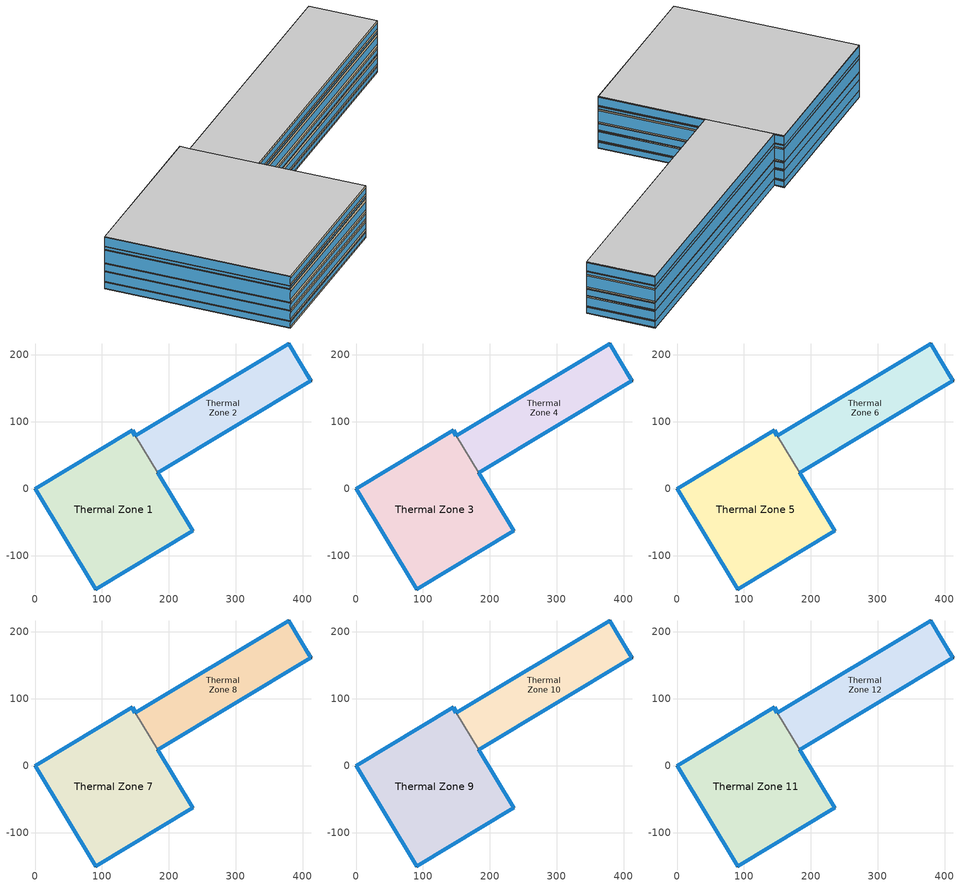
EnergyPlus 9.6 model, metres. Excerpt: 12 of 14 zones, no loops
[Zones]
Thermal Zone 1
 floor ground (ExtSlabCarpet): 0,0 145.14,87.21 150.03,79.05 183.45,23.43 235.57,-63.3 90.43,-150.5 z0
 wall outside (Ext Wall): 150.03,79.05 145.14,87.21 0,0 90.43,-150.5 235.57,-63.3 183.45,23.43 z0:6.81
 wall to Thermal Zone 2 (Interior Wall): 183.45,23.43 150.03,79.05 z0:6.81
 window (Ext Window): 90.44,-150.5 235.56,-63.3 z1.7:5.11; 150.03,79.06 145.14,87.2 / 235.56,-63.29 183.46,23.42 z0.68:6.13; 0.01,-0.01 90.43,-150.49 z0.37:6.44; 145.13,87.2 0.01,0.01 z0.41:6.4
Thermal Zone 2
 floor ground (ExtSlabCarpet): 150.03,79.05 379.04,216.66 412.46,161.04 183.45,23.43 z0
 wall outside (Ext Wall): 183.45,23.43 412.46,161.04 379.04,216.66 150.03,79.05 z0:6.81
 window (Ext Window): 183.46,23.44 412.46,161.03 z1.7:5.11; 412.46,161.04 379.05,216.65 z0.68:6.13; 379.03,216.65 150.04,79.06 z0.41:6.4
Thermal Zone 3
 floor to Thermal Zone 1 (Interior Floor): 0,0 145.14,87.21 150.03,79.05 183.45,23.43 235.57,-63.3 90.43,-150.5 z6.81
 wall outside (Ext Wall): 150.03,79.05 145.14,87.21 0,0 90.43,-150.5 235.57,-63.3 183.45,23.43 z6.81:17.65
 wall to Thermal Zone 4 (Interior Wall): 183.45,23.43 150.03,79.05 z6.81:17.65
 window (Ext Window): 90.44,-150.5 235.56,-63.3 z9.52:14.94; 150.03,79.06 145.14,87.2 / 235.56,-63.29 183.46,23.42 z7.89:16.57; 0.01,-0.01 90.43,-150.49 z7.41:17.05; 145.13,87.2 0.01,0.01 z7.46:17
Thermal Zone 4
 floor to Thermal Zone 2 (Interior Floor): 150.03,79.05 379.04,216.66 412.46,161.04 183.45,23.43 z6.81
 wall outside (Ext Wall): 183.45,23.43 412.46,161.04 379.04,216.66 150.03,79.05 z6.81:17.65
 window (Ext Window): 183.46,23.44 412.46,161.03 z9.52:14.94; 412.46,161.04 379.05,216.65 z7.89:16.57; 379.03,216.65 150.04,79.06 z7.46:17
Thermal Zone 5
 floor to Thermal Zone 3 (Interior Floor): 0,0 145.14,87.21 150.03,79.05 183.45,23.43 235.57,-63.3 90.43,-150.5 z17.65
 wall outside (Ext Wall): 150.03,79.05 145.14,87.21 0,0 90.43,-150.5 235.57,-63.3 183.45,23.43 z17.65:25.44
 wall to Thermal Zone 6 (Interior Wall): 183.45,23.43 150.03,79.05 z17.65:25.44
 window (Ext Window): 90.44,-150.5 235.56,-63.3 z19.6:23.49; 150.03,79.06 145.14,87.2 / 235.56,-63.29 183.46,23.42 z18.43:24.66; 0.01,-0.01 90.43,-150.49 z18.08:25.01; 145.13,87.2 0.01,0.01 z18.12:24.97
Thermal Zone 6
 floor to Thermal Zone 4 (Interior Floor): 150.03,79.05 379.04,216.66 412.46,161.04 183.45,23.43 z17.65
 wall outside (Ext Wall): 183.45,23.43 412.46,161.04 379.04,216.66 150.03,79.05 z17.65:25.44
 window (Ext Window): 183.46,23.44 412.46,161.03 z19.6:23.49; 412.46,161.04 379.05,216.65 z18.43:24.66; 379.03,216.65 150.04,79.06 z18.12:24.97
Thermal Zone 7
 floor to Thermal Zone 5 (Interior Floor): 0,0 145.14,87.21 150.03,79.05 183.45,23.43 235.57,-63.3 90.43,-150.5 z25.44
 wall outside (Ext Wall): 150.03,79.05 145.14,87.21 0,0 90.43,-150.5 235.57,-63.3 183.45,23.43 z25.44:39.45
 wall to Thermal Zone 8 (Interior Wall): 183.45,23.43 150.03,79.05 z25.44:39.45
 window (Ext Window): 90.44,-150.5 235.56,-63.3 z28.94:35.95; 150.03,79.06 145.14,87.2 / 235.56,-63.29 183.46,23.42 z26.84:38.05; 0.01,-0.01 90.43,-150.49 z26.21:38.68; 145.13,87.2 0.01,0.01 z26.28:38.61
Thermal Zone 8
 floor to Thermal Zone 6 (Interior Floor): 150.03,79.05 379.04,216.66 412.46,161.04 183.45,23.43 z25.44
 wall outside (Ext Wall): 183.45,23.43 412.46,161.04 379.04,216.66 150.03,79.05 z25.44:39.45
 window (Ext Window): 183.46,23.44 412.46,161.03 z28.94:35.95; 412.46,161.04 379.05,216.65 z26.84:38.05; 379.03,216.65 150.04,79.06 z26.28:38.61
Thermal Zone 9
 floor to Thermal Zone 7 (Interior Floor): 0,0 145.14,87.21 150.03,79.05 183.45,23.43 235.57,-63.3 90.43,-150.5 z39.45
 wall outside (Ext Wall): 150.03,79.05 145.14,87.21 0,0 90.43,-150.5 235.57,-63.3 183.45,23.43 z39.45:42.35
 wall to Thermal Zone 10 (Interior Wall): 183.45,23.43 150.03,79.05 z39.45:42.35
 window (Ext Window): 90.44,-150.5 235.56,-63.3 z40.17:41.62; 150.03,79.06 145.14,87.2 / 235.56,-63.29 183.46,23.42 z39.74:42.06; 0.01,-0.01 90.43,-150.49 z39.61:42.19; 145.13,87.2 0.01,0.01 z39.62:42.18
Thermal Zone 10
 floor to Thermal Zone 8 (Interior Floor): 150.03,79.05 379.04,216.66 412.46,161.04 183.45,23.43 z39.45
 wall outside (Ext Wall): 183.45,23.43 412.46,161.04 379.04,216.66 150.03,79.05 z39.45:42.35
 window (Ext Window): 183.46,23.44 412.46,161.03 z40.17:41.62; 412.46,161.04 379.05,216.65 z39.74:42.06; 379.03,216.65 150.04,79.06 z39.62:42.18
Thermal Zone 11
 floor to Thermal Zone 9 (Interior Floor): 0,0 145.14,87.21 150.03,79.05 183.45,23.43 235.57,-63.3 90.43,-150.5 z42.35
 wall outside (Ext Wall): 150.03,79.05 145.14,87.21 0,0 90.43,-150.5 235.57,-63.3 183.45,23.43 z42.35:52.4
 wall to Thermal Zone 12 (Interior Wall): 183.45,23.43 150.03,79.05 z42.35:52.4
 window (Ext Window): 90.44,-150.5 235.56,-63.3 z44.86:49.89; 150.03,79.06 145.14,87.2 / 235.56,-63.29 183.46,23.42 z43.35:51.4; 0.01,-0.01 90.43,-150.49 z42.9:51.85; 145.13,87.2 0.01,0.01 z42.95:51.8
 ceiling to Thermal Zone 13 (Interior Ceiling): 90.43,-150.5 235.57,-63.3 183.45,23.43 150.03,79.05 145.14,87.21 0,0 z52.4
Thermal Zone 12
 floor to Thermal Zone 10 (Interior Floor): 150.03,79.05 379.04,216.66 412.46,161.04 183.45,23.43 z42.35
 wall outside (Ext Wall): 183.45,23.43 412.46,161.04 379.04,216.66 150.03,79.05 z42.35:52.4
 window (Ext Window): 183.46,23.44 412.46,161.03 z44.86:49.89; 412.46,161.04 379.05,216.65 z43.35:51.4; 379.03,216.65 150.04,79.06 z42.95:51.8
 ceiling to Thermal Zone 14 (Interior Ceiling): 183.45,23.43 412.46,161.04 379.04,216.66 150.03,79.05 z52.4
[Building]
Building 1: North Axis {deg}=-0
[Site:Location]
Washington Dc Dulles IntL Ar: Latitude {deg}=38.98; Longitude {deg}=-77.47; Time Zone {hr}=-5; Elevation {m}=82
[SizingPeriod:DesignDay] Month=7; Day of Month=21; Day Type=SummerDesignDay; Daily Dry-Bulb Temperature Range {deltaC}=14.4; Dry-Bulb Temperature Range Modifier Type=DefaultMultipliers; Barometric Pressure {Pa}=86790; Wind Speed {m/s}=5; Wind Direction {deg}=340; Rain Indicator=No; Snow Indicator=No; Daylight Saving Time Indicator=No; Solar Model Indicator=ASHRAETau; ASHRAE Clear Sky Optical Depth for Beam Irradiance (taub)=0.339; ASHRAE Clear Sky Optical Depth for Diffuse Irradiance (taud)=2.366; Begin Environment Reset Mode=FullResetAtBeginEnvironment
Name | Maximum Dry-Bulb Temperature {C} | Humidity Condition Type | Wetbulb or DewPoint at Maximum Dry-Bulb {C} | Enthalpy at Maximum Dry-Bulb {J/kg}
SALT-LAKE-CITY-IAP Ann Clg .4% Condns DB=>MWB | 36.5 | Wetbulb | 17.1
SALT-LAKE-CITY-IAP Ann Clg .4% Condns DP=>MDB | 22.5 | Dewpoint | 15.6
SALT-LAKE-CITY-IAP Ann Clg .4% Condns Enth=>MDB | 30.8 | Enthalpy |  | 59300
SALT-LAKE-CITY-IAP Ann Clg .4% Condns WB=>MDB | 31.2 | Wetbulb | 19
[Material] Thermal Absorptance=0.9
Name | Roughness | Thickness m | Conductivity W/m-K | Density kg/m3 | Specific Heat J/kg-K | Solar Absorptance | Visible Absorptance
wall concrete | MediumRough | 0.03 | 0.5 | 2243 | 837 | 0.65 | 0.65
Wall Insulation [18] | MediumRough | 0.1693 | 0.049 | 265 | 836.8 | 0.7 | 0.7
F16 Acoustic tile | MediumSmooth | 0.0191 | 0.06 | 368 | 590 | 0.3 | 0.3
M11 100mm lightweight concrete | MediumRough | 0.1016 | 0.53 | 1280 | 840 | 0.5 | 0.5
MAT-CC05 4 HW CONCRETE | Rough | 0.1016 | 1.311 | 2240 | 836.8 | 0.85 | 0.85
G01a 19mm gypsum board | MediumSmooth | 0.019 | 0.16 | 800 | 1090 | 0.4 | 0.4
[Material:AirGap]
Name | Thermal Resistance m2-K/W
F04 Wall air space resistance | 0.15
F05 Ceiling air space resistance | 0.18
[Material:NoMass]
CP02 CARPET PAD: Roughness=Smooth; Thermal Resistance m2-K/W=0.1; Thermal Absorptance=0.9; Solar Absorptance=0.8; Visible Absorptance=0.8
[WindowMaterial:SimpleGlazingSystem]
Window Material Simple Glazing System: U-Factor W/m2-K=1.8; Solar Heat Gain Coefficient=0.3
[Construction]
Ext Wall: wall concrete, Wall Insulation [18]
Ext Window: Window Material Simple Glazing System
ExtSlabCarpet: MAT-CC05 4 HW CONCRETE, CP02 CARPET PAD
Interior Ceiling: M11 100mm lightweight concrete, F05 Ceiling air space resistance, F16 Acoustic tile
Interior Floor: F16 Acoustic tile, F05 Ceiling air space resistance, M11 100mm lightweight concrete
Interior Wall: G01a 19mm gypsum board, F04 Wall air space resistance, G01a 19mm gypsum board
[Zone]
Thermal Zone 1; Thermal Zone 2: 59, 0, 0, 0, , 1, , , , , , Yes
Thermal Zone 3; Thermal Zone 4: 59, 0, 0, 6.81, , 1, , , , , , Yes
Thermal Zone 5; Thermal Zone 6: 59, 0, 0, 17.65, , 1, , , , , , Yes
Thermal Zone 7; Thermal Zone 8: 59, 0, 0, 25.44, , 1, , , , , , Yes
Thermal Zone 9; Thermal Zone 10: 59, 0, 0, 39.45, , 1, , , , , , Yes
Thermal Zone 11; Thermal Zone 12: 59, 0, 0, 42.35, , 1, , , , , , Yes
[AvailabilityManager:Scheduled] Schedule=Always On Discrete
VAV with Reheat 1 Availability Manager; Air Loop HVAC Outdoor Air System 1 Availability Manager
[Schedule:Constant]
Always On Discrete: Hourly Value=1
